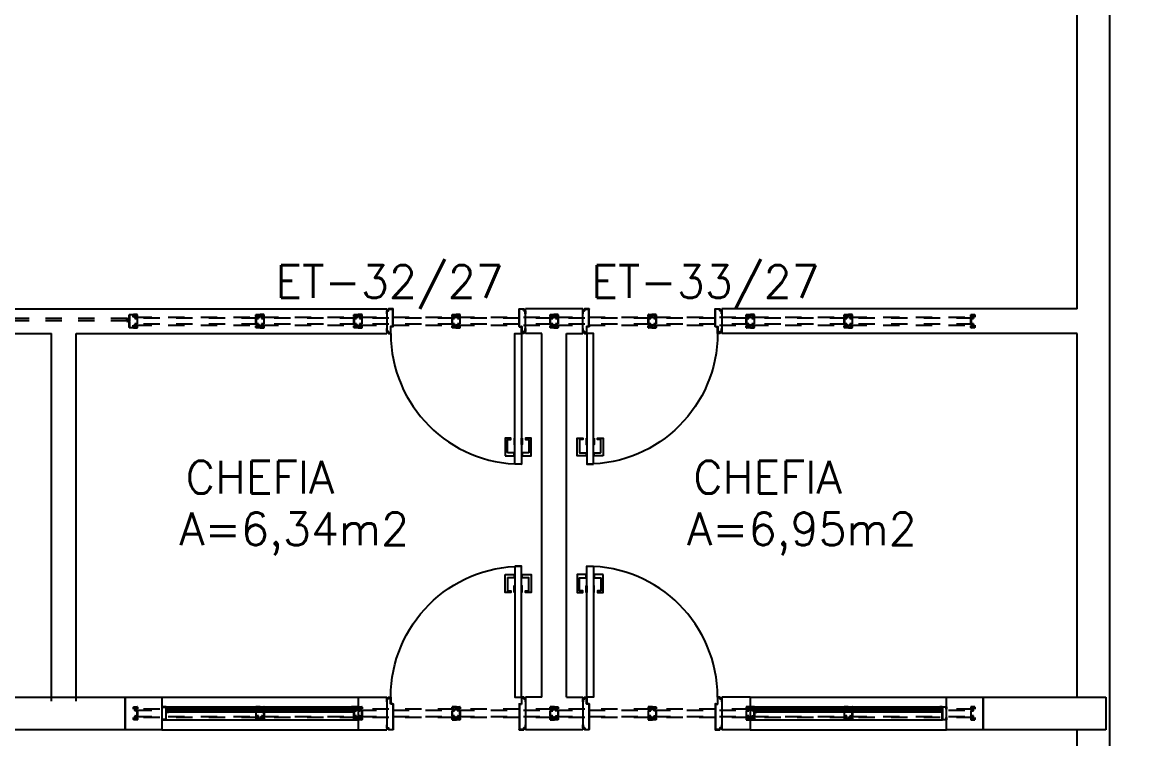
# Model space of a CAD drawing. Header units: millimetres. Extents: x 2128 to 2646, y 1972 to 2207.
# Drawn here: x 2488.38 to 2495.19, y 2061.28 to 2065.67 of the extents above; entities that cross this region are included whole.
import ezdxf

# ---------------------------------------------------------------- set-up
doc = ezdxf.new("R2010")
doc.units = ezdxf.units.MM
doc.linetypes.add('HIDDEN', pattern=[0.375, 0.25, -0.125])
for name, color, linetype in [('AR-ALV', 2, 'Continuous'), ('AR-ESQ', 1, 'Continuous'), ('AR-ESTC', 3, 'Continuous'), ('AR-PEITORIL', 1, 'Continuous'), ('AR-PORTA', 1, 'Continuous'), ('ar-talude', 1, 'Continuous'), ('DT-ESQ-BAGUETE-C', 1, 'Continuous'), ('DT-ESQ-BAGUETE-V', 1, 'Continuous'), ('DT-ESQ-CHAPA DOBRADA-V', 1, 'Continuous'), ('DT-ESQ-MARCO-V', 1, 'Continuous'), ('DT-ESQ-PERFIL U-C', 2, 'Continuous'), ('DT-ESQ-PROJ', 1, 'HIDDEN'), ('DT-ESQ-VIDRO-C', 2, 'Continuous'), ('DT-TXTMOD', 1, 'Continuous'), ('ENDEREÇO', 2, 'Continuous'), ('maçaneta', 1, 'Continuous'), ('mov', 1, 'Continuous'), ('PM-PERFIL U-C', 2, 'Continuous'), ('pm1', 2, 'Continuous'), ('TEXTO', 2, 'Continuous'), ('Área', 2, 'Continuous')]:
    doc.layers.add(name, color=color, linetype=linetype)
doc.styles.add('S10', font='simplex.shx', dxfattribs={"height": 0.1})
doc.styles.add('UNB-100', font='simplex.shx', dxfattribs={"height": 0.2})
doc.styles.add('UNB1-100', font='simplex.shx', dxfattribs={"height": 0.2})

# ---------------------------------------------------------------- blocks, each defined once
blk = doc.blocks.new('EF142-P')
at = {"layer": 'DT-ESQ-PROJ', "ltscale": 0.1}
for points in [[(0.025, -0.1035), (0.025, -0.1135, -0.414214), (0.0235, -0.115), (0.0015, -0.115, -0.414214), (0, -0.1135), (0, -0.1), (0.0015, -0.1), (0.0015, -0.113, 0.414214), (0.002, -0.1135), (0.023, -0.1135, 0.414214), (0.0235, -0.113), (0.0235, -0.1035), (0.0105, -0.1035, -0.414214), (0.009, -0.102), (0.009, -0.092, -0.414214), (0.0105, -0.0905), (0.0235, -0.0905), (0.0235, -0.0595), (0.0105, -0.0595, -0.414214), (0.009, -0.058), (0.009, -0.048, -0.414214), (0.0105, -0.0465), (0.0235, -0.0465), (0.0235, -0.037, 0.414214), (0.023, -0.0365), (0.002, -0.0365, 0.414214), (0.0015, -0.037), (0.0015, -0.05), (0, -0.05), (0, -0.0365, -0.414214), (0.0015, -0.035), (0.0235, -0.035, -0.414214), (0.025, -0.0365), (0.025, -0.0465, -0.414214), (0.0235, -0.048), (0.0105, -0.048), (0.0105, -0.058), (0.0235, -0.058), (0.0235, -0.058, -0.414214), (0.025, -0.0595), (0.025, -0.0905, -0.414214), (0.0235, -0.092), (0.0235, -0.092), (0.0105, -0.092), (0.0105, -0.102), (0.0235, -0.102, -0.414214)], [(0.75, -0.1035), (0.75, -0.1135, 0.414214), (0.7515, -0.115), (0.7735, -0.115, 0.414214), (0.775, -0.1135), (0.775, -0.1), (0.7735, -0.1), (0.7735, -0.113, -0.414214), (0.773, -0.1135), (0.752, -0.1135, -0.414214), (0.7515, -0.113), (0.7515, -0.1035), (0.7645, -0.1035, 0.414214), (0.766, -0.102), (0.766, -0.092, 0.414214), (0.7645, -0.0905), (0.7515, -0.0905), (0.7515, -0.0595), (0.7645, -0.0595, 0.414214), (0.766, -0.058), (0.766, -0.048, 0.414214), (0.7645, -0.0465), (0.7515, -0.0465), (0.7515, -0.037, -0.414214), (0.752, -0.0365), (0.773, -0.0365, -0.414214), (0.7735, -0.037), (0.7735, -0.05), (0.775, -0.05), (0.775, -0.0365, 0.414214), (0.7735, -0.035), (0.7515, -0.035, 0.414214), (0.75, -0.0365), (0.75, -0.0465, 0.414214), (0.7515, -0.048), (0.7645, -0.048), (0.7645, -0.058), (0.7515, -0.058), (0.7515, -0.058, 0.414214), (0.75, -0.0595), (0.75, -0.0905, 0.414214), (0.7515, -0.092), (0.7515, -0.092), (0.7645, -0.092), (0.7645, -0.102), (0.7515, -0.102, 0.414214)], [(0.8, -0.1035), (0.8, -0.1135, -0.414214), (0.7985, -0.115), (0.7765, -0.115, -0.414214), (0.775, -0.1135), (0.775, -0.1), (0.7765, -0.1), (0.7765, -0.113, 0.414214), (0.777, -0.1135), (0.798, -0.1135, 0.414214), (0.7985, -0.113), (0.7985, -0.1035), (0.7855, -0.1035, -0.414214), (0.784, -0.102), (0.784, -0.092, -0.414214), (0.7855, -0.0905), (0.7985, -0.0905), (0.7985, -0.0595), (0.7855, -0.0595, -0.414214), (0.784, -0.058), (0.784, -0.048, -0.414214), (0.7855, -0.0465), (0.7985, -0.0465), (0.7985, -0.037, 0.414214), (0.798, -0.0365), (0.777, -0.0365, 0.414214), (0.7765, -0.037), (0.7765, -0.05), (0.775, -0.05), (0.775, -0.0365, -0.414214), (0.7765, -0.035), (0.7985, -0.035, -0.414214), (0.8, -0.0365), (0.8, -0.0465, -0.414214), (0.7985, -0.048), (0.7855, -0.048), (0.7855, -0.058), (0.7985, -0.058), (0.7985, -0.058, -0.414214), (0.8, -0.0595), (0.8, -0.0905, -0.414214), (0.7985, -0.092), (0.7985, -0.092), (0.7855, -0.092), (0.7855, -0.102), (0.7985, -0.102, -0.414214)], [(1.35, -0.1035), (1.35, -0.1135, 0.414214), (1.3515, -0.115), (1.3735, -0.115, 0.414214), (1.375, -0.1135), (1.375, -0.1), (1.3735, -0.1), (1.3735, -0.113, -0.414214), (1.373, -0.1135), (1.352, -0.1135, -0.414214), (1.3515, -0.113), (1.3515, -0.1035), (1.3645, -0.1035, 0.414214), (1.366, -0.102), (1.366, -0.092, 0.414214), (1.3645, -0.0905), (1.3515, -0.0905), (1.3515, -0.0595), (1.3645, -0.0595, 0.414214), (1.366, -0.058), (1.366, -0.048, 0.414214), (1.3645, -0.0465), (1.3515, -0.0465), (1.3515, -0.037, -0.414214), (1.352, -0.0365), (1.373, -0.0365, -0.414214), (1.3735, -0.037), (1.3735, -0.05), (1.375, -0.05), (1.375, -0.0365, 0.414214), (1.3735, -0.035), (1.3515, -0.035, 0.414214), (1.35, -0.0365), (1.35, -0.0465, 0.414214), (1.3515, -0.048), (1.3645, -0.048), (1.3645, -0.058), (1.3515, -0.058), (1.3515, -0.058, 0.414214), (1.35, -0.0595), (1.35, -0.0905, 0.414214), (1.3515, -0.092), (1.3515, -0.092), (1.3645, -0.092), (1.3645, -0.102), (1.3515, -0.102, 0.414214)], [(1.4, -0.1035), (1.4, -0.1135, -0.414214), (1.3985, -0.115), (1.3765, -0.115, -0.414214), (1.375, -0.1135), (1.375, -0.1), (1.3765, -0.1), (1.3765, -0.113, 0.414214), (1.377, -0.1135), (1.398, -0.1135, 0.414214), (1.3985, -0.113), (1.3985, -0.1035), (1.3855, -0.1035, -0.414214), (1.384, -0.102), (1.384, -0.092, -0.414214), (1.3855, -0.0905), (1.3985, -0.0905), (1.3985, -0.0595), (1.3855, -0.0595, -0.414214), (1.384, -0.058), (1.384, -0.048, -0.414214), (1.3855, -0.0465), (1.3985, -0.0465), (1.3985, -0.037, 0.414214), (1.398, -0.0365), (1.377, -0.0365, 0.414214), (1.3765, -0.037), (1.3765, -0.05), (1.375, -0.05), (1.375, -0.0365, -0.414214), (1.3765, -0.035), (1.3985, -0.035, -0.414214), (1.4, -0.0365), (1.4, -0.0465, -0.414214), (1.3985, -0.048), (1.3855, -0.048), (1.3855, -0.058), (1.3985, -0.058), (1.3985, -0.058, -0.414214), (1.4, -0.0595), (1.4, -0.0905, -0.414214), (1.3985, -0.092), (1.3985, -0.092), (1.3855, -0.092), (1.3855, -0.102), (1.3985, -0.102, -0.414214)], [(1.95, -0.1035), (1.95, -0.1135, 0.414214), (1.9515, -0.115), (1.9735, -0.115, 0.414214), (1.975, -0.1135), (1.975, -0.1), (1.9735, -0.1), (1.9735, -0.113, -0.414214), (1.973, -0.1135), (1.952, -0.1135, -0.414214), (1.9515, -0.113), (1.9515, -0.1035), (1.9645, -0.1035, 0.414214), (1.966, -0.102), (1.966, -0.092, 0.414214), (1.9645, -0.0905), (1.9515, -0.0905), (1.9515, -0.0595), (1.9645, -0.0595, 0.414214), (1.966, -0.058), (1.966, -0.048, 0.414214), (1.9645, -0.0465), (1.9515, -0.0465), (1.9515, -0.037, -0.414214), (1.952, -0.0365), (1.973, -0.0365, -0.414214), (1.9735, -0.037), (1.9735, -0.05), (1.975, -0.05), (1.975, -0.0365, 0.414214), (1.9735, -0.035), (1.9515, -0.035, 0.414214), (1.95, -0.0365), (1.95, -0.0465, 0.414214), (1.9515, -0.048), (1.9645, -0.048), (1.9645, -0.058), (1.9515, -0.058), (1.9515, -0.058, 0.414214), (1.95, -0.0595), (1.95, -0.0905, 0.414214), (1.9515, -0.092), (1.9515, -0.092), (1.9645, -0.092), (1.9645, -0.102), (1.9515, -0.102, 0.414214)], [(2, -0.1035), (2, -0.1135, -0.414214), (1.9985, -0.115), (1.9765, -0.115, -0.414214), (1.975, -0.1135), (1.975, -0.1), (1.9765, -0.1), (1.9765, -0.113, 0.414214), (1.977, -0.1135), (1.998, -0.1135, 0.414214), (1.9985, -0.113), (1.9985, -0.1035), (1.9855, -0.1035, -0.414214), (1.984, -0.102), (1.984, -0.092, -0.414214), (1.9855, -0.0905), (1.9985, -0.0905), (1.9985, -0.0595), (1.9855, -0.0595, -0.414214), (1.984, -0.058), (1.984, -0.048, -0.414214), (1.9855, -0.0465), (1.9985, -0.0465), (1.9985, -0.037, 0.414214), (1.998, -0.0365), (1.977, -0.0365, 0.414214), (1.9765, -0.037), (1.9765, -0.05), (1.975, -0.05), (1.975, -0.0365, -0.414214), (1.9765, -0.035), (1.9985, -0.035, -0.414214), (2, -0.0365), (2, -0.0465, -0.414214), (1.9985, -0.048), (1.9855, -0.048), (1.9855, -0.058), (1.9985, -0.058), (1.9985, -0.058, -0.414214), (2, -0.0595), (2, -0.0905, -0.414214), (1.9985, -0.092), (1.9985, -0.092), (1.9855, -0.092), (1.9855, -0.102), (1.9985, -0.102, -0.414214)], [(2.55, -0.1035), (2.55, -0.1135, 0.414214), (2.5515, -0.115), (2.5735, -0.115, 0.414214), (2.575, -0.1135), (2.575, -0.1), (2.5735, -0.1), (2.5735, -0.113, -0.414214), (2.573, -0.1135), (2.552, -0.1135, -0.414214), (2.5515, -0.113), (2.5515, -0.1035), (2.5645, -0.1035, 0.414214), (2.566, -0.102), (2.566, -0.092, 0.414214), (2.5645, -0.0905), (2.5515, -0.0905), (2.5515, -0.0595), (2.5645, -0.0595, 0.414214), (2.566, -0.058), (2.566, -0.048, 0.414214), (2.5645, -0.0465), (2.5515, -0.0465), (2.5515, -0.037, -0.414214), (2.552, -0.0365), (2.573, -0.0365, -0.414214), (2.5735, -0.037), (2.5735, -0.05), (2.575, -0.05), (2.575, -0.0365, 0.414214), (2.5735, -0.035), (2.5515, -0.035, 0.414214), (2.55, -0.0365), (2.55, -0.0465, 0.414214), (2.5515, -0.048), (2.5645, -0.048), (2.5645, -0.058), (2.5515, -0.058), (2.5515, -0.058, 0.414214), (2.55, -0.0595), (2.55, -0.0905, 0.414214), (2.5515, -0.092), (2.5515, -0.092), (2.5645, -0.092), (2.5645, -0.102), (2.5515, -0.102, 0.414214)], [(2.6, -0.1035), (2.6, -0.1135, -0.414214), (2.5985, -0.115), (2.5765, -0.115, -0.414214), (2.575, -0.1135), (2.575, -0.1), (2.5765, -0.1), (2.5765, -0.113, 0.414214), (2.577, -0.1135), (2.598, -0.1135, 0.414214), (2.5985, -0.113), (2.5985, -0.1035), (2.5855, -0.1035, -0.414214), (2.584, -0.102), (2.584, -0.092, -0.414214), (2.5855, -0.0905), (2.5985, -0.0905), (2.5985, -0.0595), (2.5855, -0.0595, -0.414214), (2.584, -0.058), (2.584, -0.048, -0.414214), (2.5855, -0.0465), (2.5985, -0.0465), (2.5985, -0.037, 0.414214), (2.598, -0.0365), (2.577, -0.0365, 0.414214), (2.5765, -0.037), (2.5765, -0.05), (2.575, -0.05), (2.575, -0.0365, -0.414214), (2.5765, -0.035), (2.5985, -0.035, -0.414214), (2.6, -0.0365), (2.6, -0.0465, -0.414214), (2.5985, -0.048), (2.5855, -0.048), (2.5855, -0.058), (2.5985, -0.058), (2.5985, -0.058, -0.414214), (2.6, -0.0595), (2.6, -0.0905, -0.414214), (2.5985, -0.092), (2.5985, -0.092), (2.5855, -0.092), (2.5855, -0.102), (2.5985, -0.102, -0.414214)], [(3.15, -0.1035), (3.15, -0.1135, 0.414214), (3.1515, -0.115), (3.1735, -0.115, 0.414214), (3.175, -0.1135), (3.175, -0.1), (3.1735, -0.1), (3.1735, -0.113, -0.414214), (3.173, -0.1135), (3.152, -0.1135, -0.414214), (3.1515, -0.113), (3.1515, -0.1035), (3.1645, -0.1035, 0.414214), (3.166, -0.102), (3.166, -0.092, 0.414214), (3.1645, -0.0905), (3.1515, -0.0905), (3.1515, -0.0595), (3.1645, -0.0595, 0.414214), (3.166, -0.058), (3.166, -0.048, 0.414214), (3.1645, -0.0465), (3.1515, -0.0465), (3.1515, -0.037, -0.414214), (3.152, -0.0365), (3.173, -0.0365, -0.414214), (3.1735, -0.037), (3.1735, -0.05), (3.175, -0.05), (3.175, -0.0365, 0.414214), (3.1735, -0.035), (3.1515, -0.035, 0.414214), (3.15, -0.0365), (3.15, -0.0465, 0.414214), (3.1515, -0.048), (3.1645, -0.048), (3.1645, -0.058), (3.1515, -0.058), (3.1515, -0.058, 0.414214), (3.15, -0.0595), (3.15, -0.0905, 0.414214), (3.1515, -0.092), (3.1515, -0.092), (3.1645, -0.092), (3.1645, -0.102), (3.1515, -0.102, 0.414214)], [(3.2, -0.1035), (3.2, -0.1135, -0.414214), (3.1985, -0.115), (3.1765, -0.115, -0.414214), (3.175, -0.1135), (3.175, -0.1), (3.1765, -0.1), (3.1765, -0.113, 0.414214), (3.177, -0.1135), (3.198, -0.1135, 0.414214), (3.1985, -0.113), (3.1985, -0.1035), (3.1855, -0.1035, -0.414214), (3.184, -0.102), (3.184, -0.092, -0.414214), (3.1855, -0.0905), (3.1985, -0.0905), (3.1985, -0.0595), (3.1855, -0.0595, -0.414214), (3.184, -0.058), (3.184, -0.048, -0.414214), (3.1855, -0.0465), (3.1985, -0.0465), (3.1985, -0.037, 0.414214), (3.198, -0.0365), (3.177, -0.0365, 0.414214), (3.1765, -0.037), (3.1765, -0.05), (3.175, -0.05), (3.175, -0.0365, -0.414214), (3.1765, -0.035), (3.1985, -0.035, -0.414214), (3.2, -0.0365), (3.2, -0.0465, -0.414214), (3.1985, -0.048), (3.1855, -0.048), (3.1855, -0.058), (3.1985, -0.058), (3.1985, -0.058, -0.414214), (3.2, -0.0595), (3.2, -0.0905, -0.414214), (3.1985, -0.092), (3.1985, -0.092), (3.1855, -0.092), (3.1855, -0.102), (3.1985, -0.102, -0.414214)], [(3.75, -0.1035), (3.75, -0.1135, 0.414214), (3.7515, -0.115), (3.7735, -0.115, 0.414214), (3.775, -0.1135), (3.775, -0.1), (3.7735, -0.1), (3.7735, -0.113, -0.414214), (3.773, -0.1135), (3.752, -0.1135, -0.414214), (3.7515, -0.113), (3.7515, -0.1035), (3.7645, -0.1035, 0.414214), (3.766, -0.102), (3.766, -0.092, 0.414214), (3.7645, -0.0905), (3.7515, -0.0905), (3.7515, -0.0595), (3.7645, -0.0595, 0.414214), (3.766, -0.058), (3.766, -0.048, 0.414214), (3.7645, -0.0465), (3.7515, -0.0465), (3.7515, -0.037, -0.414214), (3.752, -0.0365), (3.773, -0.0365, -0.414214), (3.7735, -0.037), (3.7735, -0.05), (3.775, -0.05), (3.775, -0.0365, 0.414214), (3.7735, -0.035), (3.7515, -0.035, 0.414214), (3.75, -0.0365), (3.75, -0.0465, 0.414214), (3.7515, -0.048), (3.7645, -0.048), (3.7645, -0.058), (3.7515, -0.058), (3.7515, -0.058, 0.414214), (3.75, -0.0595), (3.75, -0.0905, 0.414214), (3.7515, -0.092), (3.7515, -0.092), (3.7645, -0.092), (3.7645, -0.102), (3.7515, -0.102, 0.414214)], [(3.8, -0.1035), (3.8, -0.1135, -0.414214), (3.7985, -0.115), (3.7765, -0.115, -0.414214), (3.775, -0.1135), (3.775, -0.1), (3.7765, -0.1), (3.7765, -0.113, 0.414214), (3.777, -0.1135), (3.798, -0.1135, 0.414214), (3.7985, -0.113), (3.7985, -0.1035), (3.7855, -0.1035, -0.414214), (3.784, -0.102), (3.784, -0.092, -0.414214), (3.7855, -0.0905), (3.7985, -0.0905), (3.7985, -0.0595), (3.7855, -0.0595, -0.414214), (3.784, -0.058), (3.784, -0.048, -0.414214), (3.7855, -0.0465), (3.7985, -0.0465), (3.7985, -0.037, 0.414214), (3.798, -0.0365), (3.777, -0.0365, 0.414214), (3.7765, -0.037), (3.7765, -0.05), (3.775, -0.05), (3.775, -0.0365, -0.414214), (3.7765, -0.035), (3.7985, -0.035, -0.414214), (3.8, -0.0365), (3.8, -0.0465, -0.414214), (3.7985, -0.048), (3.7855, -0.048), (3.7855, -0.058), (3.7985, -0.058), (3.7985, -0.058, -0.414214), (3.8, -0.0595), (3.8, -0.0905, -0.414214), (3.7985, -0.092), (3.7985, -0.092), (3.7855, -0.092), (3.7855, -0.102), (3.7985, -0.102, -0.414214)], [(4.35, -0.1035), (4.35, -0.1135, 0.414214), (4.3515, -0.115), (4.3735, -0.115, 0.414214), (4.375, -0.1135), (4.375, -0.1), (4.3735, -0.1), (4.3735, -0.113, -0.414214), (4.373, -0.1135), (4.352, -0.1135, -0.414214), (4.3515, -0.113), (4.3515, -0.1035), (4.3645, -0.1035, 0.414214), (4.366, -0.102), (4.366, -0.092, 0.414214), (4.3645, -0.0905), (4.3515, -0.0905), (4.3515, -0.0595), (4.3645, -0.0595, 0.414214), (4.366, -0.058), (4.366, -0.048, 0.414214), (4.3645, -0.0465), (4.3515, -0.0465), (4.3515, -0.037, -0.414214), (4.352, -0.0365), (4.373, -0.0365, -0.414214), (4.3735, -0.037), (4.3735, -0.05), (4.375, -0.05), (4.375, -0.0365, 0.414214), (4.3735, -0.035), (4.3515, -0.035, 0.414214), (4.35, -0.0365), (4.35, -0.0465, 0.414214), (4.3515, -0.048), (4.3645, -0.048), (4.3645, -0.058), (4.3515, -0.058), (4.3515, -0.058, 0.414214), (4.35, -0.0595), (4.35, -0.0905, 0.414214), (4.3515, -0.092), (4.3515, -0.092), (4.3645, -0.092), (4.3645, -0.102), (4.3515, -0.102, 0.414214)], [(4.4, -0.1035), (4.4, -0.1135, -0.414214), (4.3985, -0.115), (4.3765, -0.115, -0.414214), (4.375, -0.1135), (4.375, -0.1), (4.3765, -0.1), (4.3765, -0.113, 0.414214), (4.377, -0.1135), (4.398, -0.1135, 0.414214), (4.3985, -0.113), (4.3985, -0.1035), (4.3855, -0.1035, -0.414214), (4.384, -0.102), (4.384, -0.092, -0.414214), (4.3855, -0.0905), (4.3985, -0.0905), (4.3985, -0.0595), (4.3855, -0.0595, -0.414214), (4.384, -0.058), (4.384, -0.048, -0.414214), (4.3855, -0.0465), (4.3985, -0.0465), (4.3985, -0.037, 0.414214), (4.398, -0.0365), (4.377, -0.0365, 0.414214), (4.3765, -0.037), (4.3765, -0.05), (4.375, -0.05), (4.375, -0.0365, -0.414214), (4.3765, -0.035), (4.3985, -0.035, -0.414214), (4.4, -0.0365), (4.4, -0.0465, -0.414214), (4.3985, -0.048), (4.3855, -0.048), (4.3855, -0.058), (4.3985, -0.058), (4.3985, -0.058, -0.414214), (4.4, -0.0595), (4.4, -0.0905, -0.414214), (4.3985, -0.092), (4.3985, -0.092), (4.3855, -0.092), (4.3855, -0.102), (4.3985, -0.102, -0.414214)], [(5.125, -0.1035), (5.125, -0.1135, 0.414214), (5.1265, -0.115), (5.1485, -0.115, 0.414214), (5.15, -0.1135), (5.15, -0.1), (5.1485, -0.1), (5.1485, -0.113, -0.414214), (5.148, -0.1135), (5.127, -0.1135, -0.414214), (5.1265, -0.113), (5.1265, -0.1035), (5.1395, -0.1035, 0.414214), (5.141, -0.102), (5.141, -0.092, 0.414214), (5.1395, -0.0905), (5.1265, -0.0905), (5.1265, -0.0595), (5.1395, -0.0595, 0.414214), (5.141, -0.058), (5.141, -0.048, 0.414214), (5.1395, -0.0465), (5.1265, -0.0465), (5.1265, -0.037, -0.414214), (5.127, -0.0365), (5.148, -0.0365, -0.414214), (5.1485, -0.037), (5.1485, -0.05), (5.15, -0.05), (5.15, -0.0365, 0.414214), (5.1485, -0.035), (5.1265, -0.035, 0.414214), (5.125, -0.0365), (5.125, -0.0465, 0.414214), (5.1265, -0.048), (5.1395, -0.048), (5.1395, -0.058), (5.1265, -0.058), (5.1265, -0.058, 0.414214), (5.125, -0.0595), (5.125, -0.0905, 0.414214), (5.1265, -0.092), (5.1265, -0.092), (5.1395, -0.092), (5.1395, -0.102), (5.1265, -0.102, 0.414214)]]:
    blk.add_lwpolyline(points, format="xyb", close=True, dxfattribs=at)
for points in [[(0.7625, -0.056), (0.7625, -0.05), (0.0125, -0.05), (0.0125, -0.056)], [(1.3625, -0.056), (1.3625, -0.05), (0.7875, -0.05), (0.7875, -0.056)], [(1.9625, -0.056), (1.9625, -0.05), (1.3875, -0.05), (1.3875, -0.056)], [(2.5625, -0.056), (2.5625, -0.05), (1.9875, -0.05), (1.9875, -0.056)], [(3.1625, -0.056), (3.1625, -0.05), (2.5875, -0.05), (2.5875, -0.056)], [(3.7625, -0.056), (3.7625, -0.05), (3.1875, -0.05), (3.1875, -0.056)], [(4.3625, -0.056), (4.3625, -0.05), (3.7875, -0.05), (3.7875, -0.056)], [(5.1375, -0.056), (5.1375, -0.05), (4.3875, -0.05), (4.3875, -0.056)], [(0.7625, -0.094), (0.7625, -0.1), (0.0125, -0.1), (0.0125, -0.094)], [(1.3625, -0.094), (1.3625, -0.1), (0.7875, -0.1), (0.7875, -0.094)], [(1.9625, -0.094), (1.9625, -0.1), (1.3875, -0.1), (1.3875, -0.094)], [(2.5625, -0.094), (2.5625, -0.1), (1.9875, -0.1), (1.9875, -0.094)], [(3.1625, -0.094), (3.1625, -0.1), (2.5875, -0.1), (2.5875, -0.094)], [(3.7625, -0.094), (3.7625, -0.1), (3.1875, -0.1), (3.1875, -0.094)], [(4.3625, -0.094), (4.3625, -0.1), (3.7875, -0.1), (3.7875, -0.094)], [(5.1375, -0.094), (5.1375, -0.1), (4.3875, -0.1), (4.3875, -0.094)]]:
    blk.add_lwpolyline(points, close=True, dxfattribs=at)
blk = doc.blocks.new('EF02A-P')
at = {"layer": 'DT-ESQ-PROJ', "ltscale": 0.1}
for p, q in [((0.0385, 0.0735), (0.8115, 0.0735)), ((0.0385, 0.0585), (0.8115, 0.0585))]:
    blk.add_line(p, q, dxfattribs=at)
for points in [[(0.025, 0.0984), (0.025, 0.0765), (0.0385, 0.0765, -1), (0.0385, 0.0735), (0.025, 0.0735), (0.025, 0.0365, -0.414214), (0.0235, 0.035), (0.0015, 0.035, -0.414214), (0, 0.0365), (0, 0.05), (0.0015, 0.05), (0.0015, 0.0365), (0.0235, 0.0365), (0.0235, 0.0735, -0.414214), (0.025, 0.075, -0.414214), (0.0235, 0.0765), (0.0235, 0.0984), (0.0235, 0.1135), (0.0015, 0.1135), (0.0015, 0.1), (0, 0.1), (0, 0.1135, -0.414214), (0.0015, 0.115), (0.0235, 0.115, -0.414214), (0.025, 0.1135)], [(0.039, 0.0585), (0.0255, 0.0585), (0.0255, 0.06), (0.039, 0.06), (0.039, 0.072), (0.0255, 0.072), (0.0255, 0.0735), (0.039, 0.0735, -0.414214), (0.0405, 0.072), (0.0405, 0.06, -0.414214)], [(0.811, 0.0585), (0.8245, 0.0585), (0.8245, 0.06), (0.811, 0.06), (0.811, 0.072), (0.8245, 0.072), (0.8245, 0.0735), (0.811, 0.0735, 0.414214), (0.8095, 0.072), (0.8095, 0.06, 0.414214)], [(0.825, 0.0984), (0.825, 0.0765), (0.8115, 0.0765, 1), (0.8115, 0.0735), (0.825, 0.0735), (0.825, 0.0365, 0.414214), (0.8265, 0.035), (0.8485, 0.035, 0.414214), (0.85, 0.0365), (0.85, 0.05), (0.8485, 0.05), (0.8485, 0.0365), (0.8265, 0.0365), (0.8265, 0.0735, 0.414214), (0.825, 0.075, 0.414214), (0.8265, 0.0765), (0.8265, 0.0984), (0.8265, 0.1135), (0.8485, 0.1135), (0.8485, 0.1), (0.85, 0.1), (0.85, 0.1135, 0.414214), (0.8485, 0.115), (0.8265, 0.115, 0.414214), (0.825, 0.1135)]]:
    blk.add_lwpolyline(points, format="xyb", close=True, dxfattribs=at)
for points in [[(0.025, 0.075), (0.0385, 0.075)], [(0.8115, 0.075), (0.825, 0.075)]]:
    blk.add_lwpolyline(points, dxfattribs=at)
at = {"layer": 'DT-TXTMOD', "ltscale": 0.1, "style": 'S10', "flags": 3}
blk.add_attdef('EF02A', (0.025, -0.105), '', height=0.1, dxfattribs=at)
blk = doc.blocks.new('EF05A-P')
at = {"layer": 'DT-ESQ-BAGUETE-C', "ltscale": 0.1}
for points in [[(0.039, -0.05), (0.0255, -0.05), (0.0255, -0.0485), (0.039, -0.0485), (0.039, -0.0365), (0.0255, -0.0365), (0.0255, -0.035), (0.039, -0.035, -0.414214), (0.0405, -0.0365), (0.0405, -0.0485, -0.414214)], [(1.161, -0.05), (1.1745, -0.05), (1.1745, -0.0485), (1.161, -0.0485), (1.161, -0.0365), (1.1745, -0.0365), (1.1745, -0.035), (1.161, -0.035, 0.414214), (1.1595, -0.0365), (1.1595, -0.0485, 0.414214)]]:
    blk.add_lwpolyline(points, format="xyb", close=True, dxfattribs=at)
at = {"layer": 'DT-ESQ-BAGUETE-V', "ltscale": 0.1}
blk.add_line((1.161, -0.05), (0.039, -0.05), dxfattribs=at)
at = {"layer": 'DT-ESQ-CHAPA DOBRADA-V', "ltscale": 0.1}
blk.add_line((1.16, -0.067), (0.04, -0.067), dxfattribs=at)
at = {"layer": 'DT-ESQ-MARCO-V', "ltscale": 0.1}
for p, q in [((0.0235, -0.035), (1.1765, -0.035)), ((0.0235, -0.115), (1.1765, -0.115))]:
    blk.add_line(p, q, dxfattribs=at)
at = {"layer": 'DT-ESQ-PERFIL U-C', "ltscale": 0.1}
for points in [[(0.025, -0.0655), (0.025, -0.0655, 0.414214), (0.0235, -0.067), (0.0235, -0.1135), (0.0015, -0.1135), (0.0015, -0.1), (0, -0.1), (0, -0.1135, 0.414214), (0.0015, -0.115), (0.0235, -0.115, 0.414214), (0.025, -0.1135), (0.025, -0.067), (0.04, -0.067, 1), (0.04, -0.064), (0.025, -0.064), (0.025, -0.0365, 0.414214), (0.0235, -0.035), (0.0015, -0.035, 0.414214), (0, -0.0365), (0, -0.05), (0.0015, -0.05), (0.0015, -0.0365), (0.0235, -0.0365), (0.0235, -0.064, 0.414214), (0.025, -0.0655), (0.04, -0.0655)], [(1.175, -0.0655), (1.175, -0.0655, -0.414214), (1.1765, -0.067), (1.1765, -0.1135), (1.1985, -0.1135), (1.1985, -0.1), (1.2, -0.1), (1.2, -0.1135, -0.414214), (1.1985, -0.115), (1.1765, -0.115, -0.414214), (1.175, -0.1135), (1.175, -0.067), (1.16, -0.067, -1), (1.16, -0.064), (1.175, -0.064), (1.175, -0.0365, -0.414214), (1.1765, -0.035), (1.1985, -0.035, -0.414214), (1.2, -0.0365), (1.2, -0.05), (1.1985, -0.05), (1.1985, -0.0365), (1.1765, -0.0365), (1.1765, -0.064, -0.414214), (1.175, -0.0655), (1.16, -0.0655)]]:
    blk.add_lwpolyline(points, format="xyb", dxfattribs=at)
at = {"layer": 'DT-ESQ-VIDRO-C', "ltscale": 0.1}
blk.add_lwpolyline([(0.027, -0.062), (0.027, -0.052), (1.173, -0.052), (1.173, -0.062)], close=True, dxfattribs=at)
blk = doc.blocks.new('PM3C')
at = {"layer": 'maçaneta'}
for points in [[(0.02, 0.9), (-0.035, 0.9), (-0.035, 0.79), (0, 0.79), (0, 0.8), (-0.02, 0.8), (-0.02, 0.8785, -0.414214), (-0.0185, 0.88), (0.02, 0.88)], [(0.125, 0.9), (0.07, 0.9), (0.07, 0.88), (0.1085, 0.88, -0.414214), (0.11, 0.8785), (0.11, 0.8), (0.09, 0.8), (0.09, 0.79), (0.125, 0.79)]]:
    blk.add_lwpolyline(points, format="xyb", close=True, dxfattribs=at)
for points in [[(0.02, 0.79), (0.02, 0.83), (0.025, 0.83), (0.025, 0.79)], [(0.07, 0.79), (0.07, 0.83), (0.065, 0.83), (0.065, 0.79)]]:
    blk.add_lwpolyline(points, close=True, dxfattribs=at)
at = {"layer": 'mov'}
blk.add_arc((0.025, 0.15), 0.8, 0, 90, dxfattribs=at)
at = {"layer": 'PM-PERFIL U-C'}
for p, q in [((0, 0.12), (0, 0.1385)), ((0.0015, 0.14), (0.01, 0.14)), ((0.002, 0.138), (0.002, 0.12)), ((0.0105, 0.138), (0.002, 0.138)), ((0.01, 0.14), (0.01, 0.1485)), ((0.0115, 0.15), (0.0235, 0.15)), ((0.012, 0.148), (0.012, 0.1395)), ((0.023, 0.148), (0.012, 0.148)), ((0.023, 0.1085), (0.023, 0.148)), ((0.025, 0.1485), (0.025, 0.109)), ((0.825, 0.1485), (0.825, 0.109)), ((0.8385, 0.15), (0.8265, 0.15)), ((0.827, 0.148), (0.838, 0.148)), ((0.827, 0.1085), (0.827, 0.148)), ((0.838, 0.148), (0.838, 0.1395)), ((0.8395, 0.138), (0.848, 0.138)), ((0.84, 0.14), (0.84, 0.1485)), ((0.8485, 0.14), (0.84, 0.14)), ((0.848, 0.138), (0.848, 0.12)), ((0.85, 0.12), (0.85, 0.1385)), ((0.002, 0.12), (0, 0.12)), ((0.038, 0.107), (0.0245, 0.107)), ((0.0385, 0.109), (0.025, 0.109)), ((0.038, 0.107), (0.038, 0.002)), ((0.04, 0.1075), (0.04, 0.0015)), ((0.81, 0.1075), (0.81, 0.0015)), ((0.8115, 0.109), (0.825, 0.109)), ((0.812, 0.107), (0.8255, 0.107)), ((0.812, 0.107), (0.812, 0.002)), ((0.848, 0.12), (0.85, 0.12)), ((0, 0.03), (0.002, 0.03)), ((0, 0.0115), (0, 0.03)), ((0.01, 0.01), (0.0015, 0.01)), ((0.002, 0.03), (0.002, 0.012)), ((0.002, 0.012), (0.0105, 0.012)), ((0.01, 0.0015), (0.01, 0.01)), ((0.0385, 0), (0.0115, 0)), ((0.012, 0.0105), (0.012, 0.002)), ((0.012, 0.002), (0.038, 0.002)), ((0.8115, 0), (0.8385, 0)), ((0.838, 0.002), (0.812, 0.002)), ((0.838, 0.0105), (0.838, 0.002)), ((0.848, 0.012), (0.8395, 0.012)), ((0.84, 0.0015), (0.84, 0.01)), ((0.84, 0.01), (0.8485, 0.01)), ((0.85, 0.03), (0.848, 0.03)), ((0.848, 0.03), (0.848, 0.012)), ((0.85, 0.0115), (0.85, 0.03))]:
    blk.add_line(p, q, dxfattribs=at)
for centre, start, end in [((0.0015, 0.1385), 90, 180), ((0.0115, 0.1485), 90, 180), ((0.0105, 0.1395), 270, 0), ((0.0235, 0.1485), 360, 90), ((0.8265, 0.1485), 90, 180), ((0.8395, 0.1395), 180, 270), ((0.8385, 0.1485), 0, 90), ((0.8485, 0.1385), 0, 90), ((0.0245, 0.1085), 180, 270), ((0.0385, 0.1075), 0, 90), ((0.8115, 0.1075), 90, 180), ((0.8255, 0.1085), 270, 0), ((0.0015, 0.0115), 180, 270), ((0.0115, 0.0015), 180, 270), ((0.0105, 0.0105), 0, 90), ((0.0385, 0.0015), 269.93864, 0), ((0.8115, 0.0015), 180, 270.06136), ((0.8395, 0.0105), 90, 180), ((0.8385, 0.0015), 270, 0), ((0.8485, 0.0115), 270, 0)]:
    blk.add_arc(centre, 0.0015, start, end, dxfattribs=at)
at = {"layer": 'pm1'}
blk.add_lwpolyline([(0.065, 0.95), (0.065, 0.15), (0.025, 0.15), (0.025, 0.95)], close=True, dxfattribs=at)
blk = doc.blocks.new('PM3A')
at = {"layer": 'maçaneta'}
for points in [[(0.02, 0.95), (-0.035, 0.95), (-0.035, 0.84), (0, 0.84), (0, 0.85), (-0.02, 0.85), (-0.02, 0.9285, -0.414214), (-0.0185, 0.93), (0.02, 0.93)], [(0.125, 0.95), (0.07, 0.95), (0.07, 0.93), (0.1085, 0.93, -0.414214), (0.11, 0.9285), (0.11, 0.85), (0.09, 0.85), (0.09, 0.84), (0.125, 0.84)]]:
    blk.add_lwpolyline(points, format="xyb", close=True, dxfattribs=at)
for points in [[(0.02, 0.84), (0.02, 0.88), (0.025, 0.88), (0.025, 0.84)], [(0.07, 0.84), (0.07, 0.88), (0.065, 0.88), (0.065, 0.84)]]:
    blk.add_lwpolyline(points, close=True, dxfattribs=at)
at = {"layer": 'mov'}
blk.add_arc((0.025, 0.2), 0.8, 0, 90, dxfattribs=at)
at = {"layer": 'PM-PERFIL U-C'}
for p, q in [((0, 0.17), (0, 0.1885)), ((0.002, 0.17), (0, 0.17)), ((0.0015, 0.19), (0.01, 0.19)), ((0.0105, 0.188), (0.002, 0.188)), ((0.002, 0.188), (0.002, 0.17)), ((0.01, 0.19), (0.01, 0.1985)), ((0.0115, 0.2), (0.0235, 0.2)), ((0.023, 0.198), (0.012, 0.198)), ((0.012, 0.198), (0.012, 0.1895)), ((0.023, 0.1585), (0.023, 0.198)), ((0.038, 0.157), (0.0245, 0.157)), ((0.025, 0.1985), (0.025, 0.159)), ((0.0385, 0.159), (0.025, 0.159)), ((0.038, 0.157), (0.038, 0.002)), ((0.04, 0.1575), (0.04, 0.0015)), ((0.81, 0.1575), (0.81, 0.0015)), ((0.8115, 0.159), (0.825, 0.159)), ((0.812, 0.157), (0.8255, 0.157)), ((0.812, 0.157), (0.812, 0.002)), ((0.825, 0.1985), (0.825, 0.159)), ((0.8385, 0.2), (0.8265, 0.2)), ((0.827, 0.1585), (0.827, 0.198)), ((0.827, 0.198), (0.838, 0.198)), ((0.838, 0.198), (0.838, 0.1895)), ((0.8395, 0.188), (0.848, 0.188)), ((0.84, 0.19), (0.84, 0.1985)), ((0.8485, 0.19), (0.84, 0.19)), ((0.848, 0.188), (0.848, 0.17)), ((0.848, 0.17), (0.85, 0.17)), ((0.85, 0.17), (0.85, 0.1885)), ((0, 0.0115), (0, 0.03)), ((0, 0.03), (0.002, 0.03)), ((0.01, 0.01), (0.0015, 0.01)), ((0.002, 0.03), (0.002, 0.012)), ((0.002, 0.012), (0.0105, 0.012)), ((0.01, 0.0015), (0.01, 0.01)), ((0.0385, 0), (0.0115, 0)), ((0.012, 0.0105), (0.012, 0.002)), ((0.012, 0.002), (0.038, 0.002)), ((0.8115, 0), (0.8385, 0)), ((0.838, 0.002), (0.812, 0.002)), ((0.838, 0.0105), (0.838, 0.002)), ((0.848, 0.012), (0.8395, 0.012)), ((0.84, 0.01), (0.8485, 0.01)), ((0.84, 0.0015), (0.84, 0.01)), ((0.85, 0.03), (0.848, 0.03)), ((0.848, 0.03), (0.848, 0.012)), ((0.85, 0.0115), (0.85, 0.03))]:
    blk.add_line(p, q, dxfattribs=at)
for centre, start, end in [((0.0015, 0.1885), 90, 180), ((0.0115, 0.1985), 90, 180), ((0.0105, 0.1895), 270, 0), ((0.0245, 0.1585), 180, 270), ((0.0235, 0.1985), 360, 90), ((0.0385, 0.1575), 0, 90), ((0.8115, 0.1575), 90, 180), ((0.8265, 0.1985), 90, 180), ((0.8255, 0.1585), 270, 0), ((0.8395, 0.1895), 180, 270), ((0.8385, 0.1985), 0, 90), ((0.8485, 0.1885), 0, 90), ((0.0015, 0.0115), 180, 270), ((0.0115, 0.0015), 180, 270), ((0.0105, 0.0105), 0, 90), ((0.0385, 0.0015), 269.93864, 0), ((0.8115, 0.0015), 180, 270.06136), ((0.8395, 0.0105), 90, 180), ((0.8385, 0.0015), 270, 0), ((0.8485, 0.0115), 270, 0)]:
    blk.add_arc(centre, 0.0015, start, end, dxfattribs=at)
at = {"layer": 'pm1'}
blk.add_lwpolyline([(0.065, 1), (0.065, 0.2), (0.025, 0.2), (0.025, 1)], close=True, dxfattribs=at)

msp = doc.modelspace()

# ---------------------------------------------------------------- linework, layer by layer
at = {"layer": 'AR-ALV'}
for p, q in [((2494.8365, 2063.9151), (2494.8365, 2068.5651)), ((2495.0365, 2054.3151), (2495.0365, 2068.5651)), ((2486.6615, 2063.9151), (2490.6115, 2063.9151)), ((2490.6115, 2063.9151), (2490.6115, 2063.7651)), ((2491.8115, 2063.9151), (2491.4615, 2063.9151)), ((2491.4615, 2063.7651), (2491.4615, 2063.9151)), ((2491.8115, 2063.7651), (2491.8115, 2063.9151)), ((2494.8365, 2063.9151), (2492.6615, 2063.9151)), ((2492.6615, 2063.9151), (2492.6615, 2063.7651)), ((2486.6615, 2063.7651), (2488.5615, 2063.7651)), ((2488.5615, 2061.5151), (2488.5615, 2063.7651)), ((2488.7115, 2061.5151), (2488.7115, 2063.7651)), ((2488.7115, 2063.7651), (2490.6115, 2063.7651)), ((2491.5615, 2063.7651), (2491.4615, 2063.7651)), ((2491.5615, 2061.5401), (2491.5615, 2063.7651)), ((2491.7115, 2061.5401), (2491.7115, 2063.7651)), ((2491.7115, 2063.7651), (2491.8115, 2063.7651)), ((2494.8365, 2063.7651), (2492.6615, 2063.7651)), ((2494.8365, 2061.5401), (2494.8365, 2063.7651)), ((2489.0115, 2061.5401), (2489.2365, 2061.5401)), ((2489.0115, 2061.3401), (2489.0115, 2061.5401)), ((2489.2365, 2061.5401), (2489.2365, 2061.3401)), ((2490.4365, 2061.5401), (2490.6115, 2061.5401)), ((2490.4365, 2061.5401), (2490.4365, 2061.3401)), ((2490.6115, 2061.5401), (2490.6115, 2061.3401)), ((2491.5615, 2061.5401), (2491.4615, 2061.5401)), ((2491.4615, 2061.5401), (2491.4615, 2061.3401)), ((2491.7115, 2061.5401), (2491.8115, 2061.5401)), ((2491.8115, 2061.5401), (2491.8115, 2061.3401)), ((2492.8365, 2061.5401), (2492.6615, 2061.5401)), ((2492.6615, 2061.5401), (2492.6615, 2061.3401)), ((2492.8365, 2061.5401), (2492.8365, 2061.3401)), ((2494.0365, 2061.5401), (2494.2615, 2061.5401)), ((2494.0365, 2061.3401), (2494.0365, 2061.5401)), ((2494.2615, 2061.5401), (2494.2615, 2061.3401)), ((2489.2365, 2061.3401), (2489.0115, 2061.3401)), ((2490.4365, 2061.3401), (2490.6115, 2061.3401)), ((2491.8115, 2061.3401), (2491.4615, 2061.3401)), ((2492.8365, 2061.3401), (2492.6615, 2061.3401)), ((2494.2615, 2061.3401), (2494.0365, 2061.3401)), ((2494.8365, 2059.1151), (2494.8365, 2061.3401))]:
    msp.add_line(p, q, dxfattribs=at)
at = {"layer": 'AR-ESTC'}
for p, q in [((2488.2615, 2061.5401), (2489.0115, 2061.5401)), ((2489.0115, 2061.5401), (2489.0115, 2061.3401)), ((2494.2615, 2061.5401), (2495.0115, 2061.5401)), ((2494.2615, 2061.3401), (2494.2615, 2061.5401)), ((2495.0115, 2061.5401), (2495.0115, 2061.3401)), ((2489.0115, 2061.3401), (2488.2615, 2061.3401)), ((2495.0115, 2061.3401), (2494.2615, 2061.3401))]:
    msp.add_line(p, q, dxfattribs=at)
at = {"layer": 'AR-PEITORIL'}
for p, q in [((2489.2365, 2061.5401), (2490.4365, 2061.5401)), ((2492.8365, 2061.5401), (2494.0365, 2061.5401)), ((2489.2365, 2061.3401), (2490.4365, 2061.3401)), ((2492.8365, 2061.3401), (2494.0365, 2061.3401))]:
    msp.add_line(p, q, dxfattribs=at)
at = {"layer": 'ar-talude'}
msp.add_open_spline([(2450.6541, 2053.8237), (2451.1573, 2047.3259), (2453.8437, 2032.3301), (2471.2283, 2019.1844), (2482.4538, 2021.8974), (2490.735, 2027.597), (2497.912, 2040.0992), (2502.9181, 2051.0293), (2507.4821, 2059.7435), (2509.4948, 2065.5907)], degree=3, knots=[0.874603, 0.874603, 0.874603, 0.874603, 13.033613, 24.300817, 33.994288, 45.623477, 57.311406, 66.544355, 85.146679, 85.146679, 85.146679, 85.146679], dxfattribs=at)

# ---------------------------------------------------------------- block references
at = {"layer": 'AR-ESQ', "rotation": 180}
for name, p in [('EF02A-P', (2489.0615, 2063.9151)), ('EF142-P', (2494.2115, 2063.7651))]:
    msp.add_blockref(name, p, dxfattribs=at)
at = {"layer": 'AR-ESQ'}
for name, p in [('EF142-P', (2489.0615, 2061.5151)), ('EF05A-P', (2489.2365, 2061.5151)), ('EF05A-P', (2492.8365, 2061.5151))]:
    msp.add_blockref(name, p, dxfattribs=at)
at = {"layer": 'AR-PORTA', "rotation": 180}
msp.add_blockref('PM3C', (2491.4615, 2063.9151), dxfattribs=at)
at = {"layer": 'AR-PORTA', "xscale": -1, "rotation": 180}
msp.add_blockref('PM3C', (2491.8115, 2063.9151), dxfattribs=at)
at = {"layer": 'AR-PORTA', "xscale": -1}
msp.add_blockref('PM3A', (2491.4615, 2061.3401), dxfattribs=at)
at = {"layer": 'AR-PORTA'}
msp.add_blockref('PM3A', (2491.8115, 2061.3401), dxfattribs=at)

# ---------------------------------------------------------------- texts
at = {"layer": 'ENDEREÇO', "style": 'UNB1-100'}
for s, p in [('ET-32/27', (2489.931, 2063.9822)), ('ET-33/27', (2491.864, 2063.9822))]:
    msp.add_text(s, height=0.2, dxfattribs=at).set_placement(p)
at = {"layer": 'TEXTO', "style": 'UNB-100'}
for p in [(2489.3817, 2062.7848), (2492.4877, 2062.7848)]:
    msp.add_text('CHEFIA', height=0.2, dxfattribs=at).set_placement(p)
at = {"layer": 'Área', "style": 'UNB-100'}
for s, p in [('A=6,34m2', (2489.3429, 2062.469)), ('A=6,95m2', (2492.4489, 2062.469))]:
    msp.add_text(s, height=0.2, dxfattribs=at).set_placement(p)

doc.saveas('drawing.dxf')
